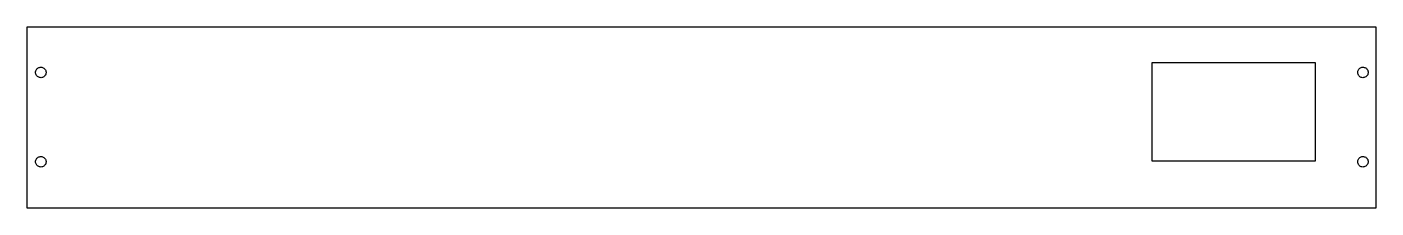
# Model space of a CAD drawing. Header units: metres. Extents: x 0 to 439, y 0 to 59.
import ezdxf

# ---------------------------------------------------------------- set-up
doc = ezdxf.new("R2010")
doc.units = ezdxf.units.M

msp = doc.modelspace()

# ---------------------------------------------------------------- linework, layer by layer
for p, q in [((438.65, 58.75), (0, 58.75)), ((0, 58.75), (0, 0)), ((438.65, 0), (438.65, 58.75)), ((2.79999, 44), (2.81812, 44.2475)), ((2.81812, 43.7525), (2.79999, 44)), ((2.81812, 44.2475), (2.87207, 44.4898)), ((2.87207, 44.4898), (2.96072, 44.7216)), ((2.96072, 44.7216), (3.0822, 44.938)), ((3.0822, 44.938), (3.23389, 45.1344)), ((3.23389, 45.1344), (3.41255, 45.3067)), ((3.41255, 45.3067), (3.6144, 45.4511)), ((3.6144, 45.4511), (3.83511, 45.5646)), ((3.83511, 45.5646), (4.07001, 45.6447)), ((4.07001, 45.6447), (4.31406, 45.6898)), ((4.31406, 45.6898), (4.56209, 45.6989)), ((4.56209, 45.6989), (4.80878, 45.6717)), ((4.80878, 45.6717), (5.04889, 45.6089)), ((5.04889, 45.6089), (5.2773, 45.5119)), ((5.2773, 45.5119), (5.48915, 45.3826)), ((5.48915, 45.3826), (5.67992, 45.2238)), ((5.67992, 45.2238), (5.84554, 45.039)), ((5.84554, 45.039), (5.98248, 44.832)), ((5.98248, 44.832), (6.08781, 44.6073)), ((6.08781, 44.6073), (6.15932, 44.3696)), ((6.15932, 44.3696), (6.19547, 44.1241)), ((6.19547, 43.8759), (6.15932, 43.6304)), ((6.19547, 44.1241), (6.19547, 43.8759)), ((365.9, 15.25), (365.9, 47.25)), ((365.9, 47.25), (418.9, 47.25)), ((418.9, 47.25), (418.9, 15.25)), ((432.705, 44.1241), (432.741, 44.3696)), ((432.705, 43.8759), (432.705, 44.1241)), ((432.741, 43.6304), (432.705, 43.8759)), ((432.741, 44.3696), (432.812, 44.6073)), ((432.812, 44.6073), (432.918, 44.832)), ((432.918, 44.832), (433.054, 45.039)), ((433.054, 45.039), (433.22, 45.2238)), ((433.22, 45.2238), (433.411, 45.3826)), ((433.411, 45.3826), (433.623, 45.5119)), ((433.623, 45.5119), (433.851, 45.6089)), ((433.851, 45.6089), (434.091, 45.6717)), ((434.091, 45.6717), (434.338, 45.6989)), ((434.338, 45.6989), (434.586, 45.6898)), ((434.586, 45.6898), (434.83, 45.6447)), ((434.83, 45.6447), (435.065, 45.5646)), ((435.065, 45.5646), (435.286, 45.4511)), ((435.286, 45.4511), (435.487, 45.3067)), ((435.487, 45.3067), (435.666, 45.1344)), ((435.666, 45.1344), (435.818, 44.938)), ((435.818, 44.938), (435.939, 44.7216)), ((435.939, 44.7216), (436.028, 44.4898)), ((436.028, 44.4898), (436.082, 44.2475)), ((436.082, 44.2475), (436.1, 44)), ((436.1, 44), (436.082, 43.7525)), ((2.87207, 43.5102), (2.81812, 43.7525)), ((2.96072, 43.2784), (2.87207, 43.5102)), ((3.0822, 43.062), (2.96072, 43.2784)), ((3.23389, 42.8656), (3.0822, 43.062)), ((3.41255, 42.6933), (3.23389, 42.8656)), ((3.6144, 42.5489), (3.41255, 42.6933)), ((3.83511, 42.4354), (3.6144, 42.5489)), ((4.07001, 42.3553), (3.83511, 42.4354)), ((4.31406, 42.3102), (4.07001, 42.3553)), ((4.56209, 42.3011), (4.31406, 42.3102)), ((4.80878, 42.3283), (4.56209, 42.3011)), ((5.04889, 42.3911), (4.80878, 42.3283)), ((5.2773, 42.4881), (5.04889, 42.3911)), ((5.48915, 42.6174), (5.2773, 42.4881)), ((5.67992, 42.7762), (5.48915, 42.6174)), ((5.84554, 42.961), (5.67992, 42.7762)), ((5.98248, 43.168), (5.84554, 42.961)), ((6.08781, 43.3927), (5.98248, 43.168)), ((6.15932, 43.6304), (6.08781, 43.3927)), ((432.812, 43.3927), (432.741, 43.6304)), ((432.918, 43.168), (432.812, 43.3927)), ((433.054, 42.961), (432.918, 43.168)), ((433.22, 42.7762), (433.054, 42.961)), ((433.411, 42.6174), (433.22, 42.7762)), ((433.623, 42.4881), (433.411, 42.6174)), ((433.851, 42.3911), (433.623, 42.4881)), ((434.091, 42.3283), (433.851, 42.3911)), ((434.338, 42.3011), (434.091, 42.3283)), ((434.586, 42.3102), (434.338, 42.3011)), ((434.83, 42.3553), (434.586, 42.3102)), ((435.065, 42.4354), (434.83, 42.3553)), ((435.286, 42.5489), (435.065, 42.4354)), ((435.487, 42.6933), (435.286, 42.5489)), ((435.666, 42.8656), (435.487, 42.6933)), ((435.818, 43.062), (435.666, 42.8656)), ((435.939, 43.2784), (435.818, 43.062)), ((436.028, 43.5102), (435.939, 43.2784)), ((436.082, 43.7525), (436.028, 43.5102)), ((2.79999, 15), (2.81812, 15.2475)), ((2.81812, 14.7525), (2.79999, 15)), ((2.81812, 15.2475), (2.87207, 15.4898)), ((2.87207, 14.5102), (2.81812, 14.7525)), ((2.87207, 15.4898), (2.96072, 15.7216)), ((2.96072, 14.2784), (2.87207, 14.5102)), ((2.96072, 15.7216), (3.0822, 15.938)), ((3.0822, 14.062), (2.96072, 14.2784)), ((3.0822, 15.938), (3.23389, 16.1344)), ((3.23389, 13.8656), (3.0822, 14.062)), ((3.23389, 16.1344), (3.41255, 16.3067)), ((3.41255, 13.6933), (3.23389, 13.8656)), ((3.41255, 16.3067), (3.6144, 16.4511)), ((3.6144, 13.5489), (3.41255, 13.6933)), ((3.6144, 16.4511), (3.83511, 16.5646)), ((3.83511, 13.4354), (3.6144, 13.5489)), ((3.83511, 16.5646), (4.07001, 16.6447)), ((4.07001, 13.3553), (3.83511, 13.4354)), ((4.07001, 16.6447), (4.31406, 16.6898)), ((4.31406, 13.3102), (4.07001, 13.3553)), ((4.31406, 16.6898), (4.56209, 16.6989)), ((4.56209, 13.3011), (4.31406, 13.3102)), ((4.56209, 16.6989), (4.80878, 16.6717)), ((4.80878, 13.3283), (4.56209, 13.3011)), ((4.80878, 16.6717), (5.04889, 16.6089)), ((5.04889, 13.3911), (4.80878, 13.3283)), ((5.04889, 16.6089), (5.2773, 16.5119)), ((5.2773, 13.4881), (5.04889, 13.3911)), ((5.2773, 16.5119), (5.48915, 16.3826)), ((5.48915, 13.6174), (5.2773, 13.4881)), ((5.48915, 16.3826), (5.67992, 16.2238)), ((5.67992, 13.7762), (5.48915, 13.6174)), ((5.67992, 16.2238), (5.84554, 16.039)), ((5.84554, 13.961), (5.67992, 13.7762)), ((5.84554, 16.039), (5.98248, 15.832)), ((5.98248, 14.168), (5.84554, 13.961)), ((5.98248, 15.832), (6.08781, 15.6073)), ((6.08781, 14.3927), (5.98248, 14.168)), ((6.08781, 15.6073), (6.15932, 15.3696)), ((6.15932, 14.6304), (6.08781, 14.3927)), ((6.15932, 15.3696), (6.19547, 15.1241)), ((6.19547, 14.8759), (6.15932, 14.6304)), ((6.19547, 15.1241), (6.19547, 14.8759)), ((418.9, 15.25), (365.9, 15.25)), ((432.705, 15.1241), (432.741, 15.3696)), ((432.705, 14.8759), (432.705, 15.1241)), ((432.741, 14.6304), (432.705, 14.8759)), ((432.741, 15.3696), (432.812, 15.6073)), ((432.812, 14.3927), (432.741, 14.6304)), ((432.812, 15.6073), (432.918, 15.832)), ((432.918, 14.168), (432.812, 14.3927)), ((432.918, 15.832), (433.054, 16.039)), ((433.054, 13.961), (432.918, 14.168)), ((433.054, 16.039), (433.22, 16.2238)), ((433.22, 13.7762), (433.054, 13.961)), ((433.22, 16.2238), (433.411, 16.3826)), ((433.411, 13.6174), (433.22, 13.7762)), ((433.411, 16.3826), (433.623, 16.5119)), ((433.623, 13.4881), (433.411, 13.6174)), ((433.623, 16.5119), (433.851, 16.6089)), ((433.851, 13.3911), (433.623, 13.4881)), ((433.851, 16.6089), (434.091, 16.6717)), ((434.091, 13.3283), (433.851, 13.3911)), ((434.091, 16.6717), (434.338, 16.6989)), ((434.338, 13.3011), (434.091, 13.3283)), ((434.338, 16.6989), (434.586, 16.6898)), ((434.586, 13.3102), (434.338, 13.3011)), ((434.586, 16.6898), (434.83, 16.6447)), ((434.83, 13.3553), (434.586, 13.3102)), ((434.83, 16.6447), (435.065, 16.5646)), ((435.065, 13.4354), (434.83, 13.3553)), ((435.065, 16.5646), (435.286, 16.4511)), ((435.286, 13.5489), (435.065, 13.4354)), ((435.286, 16.4511), (435.487, 16.3067)), ((435.487, 13.6933), (435.286, 13.5489)), ((435.487, 16.3067), (435.666, 16.1344)), ((435.666, 13.8656), (435.487, 13.6933)), ((435.666, 16.1344), (435.818, 15.938)), ((435.818, 14.062), (435.666, 13.8656)), ((435.818, 15.938), (435.939, 15.7216)), ((435.939, 14.2784), (435.818, 14.062)), ((435.939, 15.7216), (436.028, 15.4898)), ((436.028, 14.5102), (435.939, 14.2784)), ((436.028, 15.4898), (436.082, 15.2475)), ((436.082, 14.7525), (436.028, 14.5102)), ((436.082, 15.2475), (436.1, 15)), ((436.1, 15), (436.082, 14.7525)), ((0, 0), (438.65, 0))]:
    msp.add_line(p, q)

doc.saveas('drawing.dxf')
